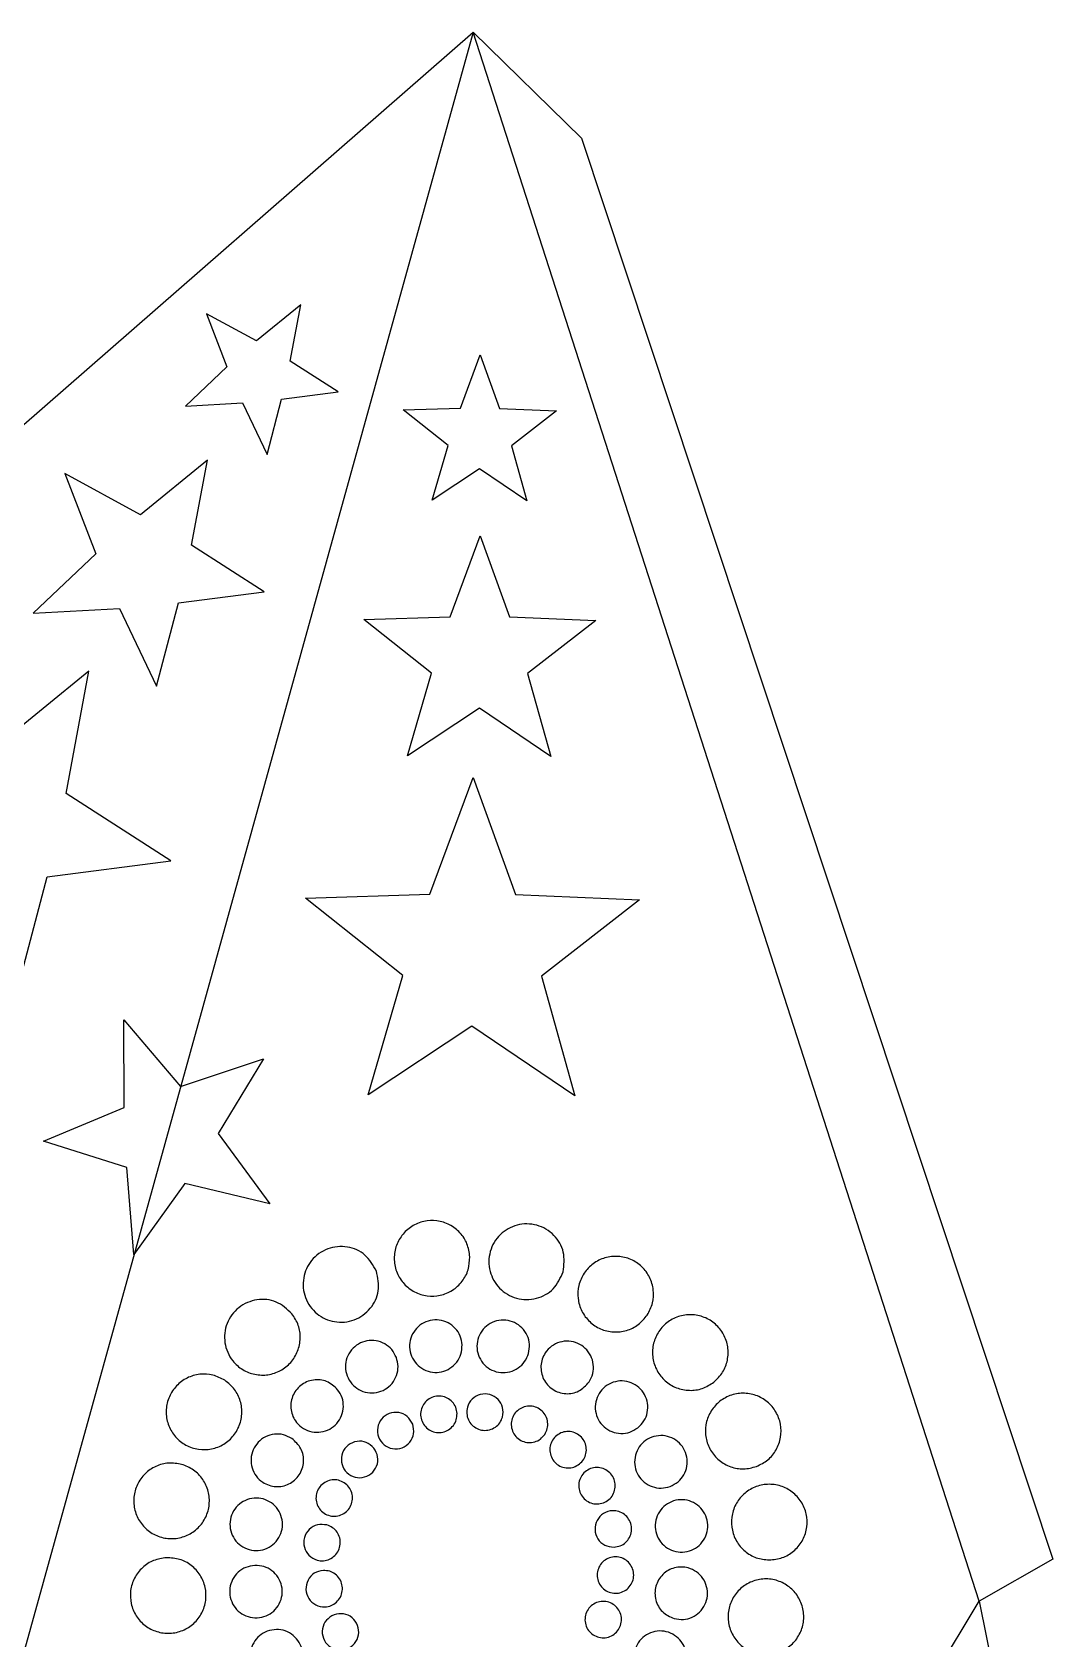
# Model space of a CAD drawing. Extents: x -494 to 784, y 11 to 1214.
# Drawn here: x 221.8 to 495.7, y 782.6 to 1213.8 of the extents above; entities that cross this region are included whole.
import ezdxf

# ---------------------------------------------------------------- set-up
doc = ezdxf.new("R2010")
doc.units = 0
doc.layers.add('Layer_1', color=7, linetype='CONTINUOUS')

msp = doc.modelspace()

# ---------------------------------------------------------------- linework, layer by layer
at = {"layer": 'Layer_1', "color": 7}
for p, q in [((6.826574, 922.74871), (340.093004, 1213.844938)), ((340.093004, 1213.844938), (369.14879, 1185.378171)), ((369.14879, 1185.378171), (495.65644, 804.021353)), ((293.854864, 1140.62876), (281.985014, 1130.952316)), ((291.044528, 1125.574559), (293.854864, 1140.62876)), ((281.985014, 1130.952316), (268.536063, 1138.277115)), ((268.536063, 1138.277115), (274.070924, 1123.998029)), ((303.915357, 1117.275845), (291.044528, 1125.574559)), ((336.681631, 1112.920335), (342.024984, 1127.272182)), ((342.024984, 1127.272182), (347.216905, 1112.864862)), ((274.070924, 1123.998029), (262.948681, 1113.470801)), ((288.72952, 1115.296637), (303.915357, 1117.275845)), ((262.948681, 1113.470801), (278.239261, 1114.322286)), ((278.239261, 1114.322286), (284.814279, 1100.491305)), ((284.814279, 1100.491305), (288.72952, 1115.296637)), ((321.375065, 1112.434629), (336.681631, 1112.920335)), ((347.216905, 1112.864862), (362.517511, 1112.218004)), ((333.3733, 1102.91784), (321.375065, 1112.434629)), ((362.517511, 1112.218004), (350.419724, 1102.828086)), ((329.105242, 1088.210337), (333.3733, 1102.91784)), ((350.419724, 1102.828086), (354.532664, 1088.076458)), ((250.874695, 1084.319533), (230.550668, 1095.388755)), ((230.550668, 1095.388755), (238.914938, 1073.810228)), ((268.812388, 1098.942555), (250.874695, 1084.319533)), ((264.565414, 1076.192678), (268.812388, 1098.942555)), ((341.863903, 1096.680489), (329.105242, 1088.210337)), ((354.532664, 1088.076458), (341.863903, 1096.680489)), ((333.9498, 1056.953823), (342.024664, 1078.642305)), ((342.024664, 1078.642305), (349.870684, 1056.869993)), ((238.914938, 1073.810228), (222.107028, 1057.901504)), ((284.015784, 1063.651678), (264.565414, 1076.192678)), ((261.066978, 1060.660703), (284.015784, 1063.651678)), ((222.107028, 1057.901504), (245.21412, 1059.188267)), ((245.21412, 1059.188267), (255.150274, 1038.286917)), ((255.150274, 1038.286917), (261.066978, 1060.660703)), ((310.818548, 1056.219827), (333.9498, 1056.953823)), ((349.870684, 1056.869993), (372.992928, 1055.892463)), ((328.950257, 1041.838075), (310.818548, 1056.219827)), ((372.992928, 1055.892463), (354.710778, 1041.702438)), ((237.036962, 1042.354308), (211.164398, 1021.262684)), ((230.911309, 1009.540854), (237.036962, 1042.354308)), ((322.500377, 1019.612127), (328.950257, 1041.838075)), ((354.710778, 1041.702438), (360.926244, 1019.409807)), ((341.781239, 1032.412203), (322.500377, 1019.612127)), ((360.926244, 1019.409807), (341.781239, 1032.412203)), ((328.475031, 982.488453), (340.121871, 1013.770996)), ((340.121871, 1013.770996), (351.438635, 982.36754)), ((258.965695, 991.45225), (230.911309, 1009.540854)), ((225.865314, 987.138195), (258.965695, 991.45225)), ((217.331313, 954.867198), (225.865314, 987.138195)), ((295.111498, 981.429768), (328.475031, 982.488453)), ((321.263902, 960.686141), (295.111498, 981.429768)), ((351.438635, 982.36754), (384.789175, 980.957592)), ((384.789175, 980.957592), (358.419781, 960.490504)), ((311.960869, 928.62838), (321.263902, 960.686141)), ((358.419781, 960.490504), (367.384703, 928.336563)), ((246.52023, 925.245017), (246.363305, 948.705199)), ((246.363305, 948.705199), (261.637633, 930.897907)), ((339.770764, 947.090664), (311.960869, 928.62838)), ((367.384703, 928.336563), (339.770764, 947.090664)), ((261.637633, 930.897907), (283.901101, 938.296748)), ((283.901101, 938.296748), (271.685385, 918.267241)), ((224.86446, 916.221025), (246.52023, 925.245017)), ((247.224912, 909.120675), (224.86446, 916.221025)), ((271.685385, 918.267241), (285.60189, 899.379792)), ((249.115239, 885.736246), (247.224912, 909.120675)), ((262.777832, 904.808169), (249.115239, 885.736246)), ((285.60189, 899.379792), (262.777832, 904.808169)), ((339.230165, 885.176254), (339.230165, 885.176254)), ((314.159833, 881.299601), (314.159833, 881.299601)), ((364.271427, 881.116041), (364.271427, 881.116041)), ((291.514468, 869.865493), (291.514468, 869.865493)), ((386.832402, 869.51634), (386.832402, 869.51634)), ((337.161309, 861.487636), (337.161309, 861.487636)), ((354.983643, 859.226139), (354.983643, 859.226139)), ((319.51242, 858.131073), (319.51242, 858.131073)), ((273.510792, 851.993243), (273.510792, 851.993243)), ((371.234839, 851.567885), (371.234839, 851.567885)), ((404.704665, 851.512656), (404.704665, 851.512656)), ((303.764549, 849.484957), (303.764549, 849.484957)), ((335.809697, 843.090137), (335.809697, 843.090137)), ((348.013041, 842.146738), (348.013041, 842.146738)), ((323.912099, 840.216341), (323.912099, 840.216341)), ((359.327588, 837.478462), (359.327588, 837.478462)), ((384.324127, 839.262574), (384.324127, 839.262574)), ((291.459244, 836.395681), (291.459244, 836.395681)), ((313.484852, 833.806609), (313.484852, 833.806609)), ((261.911114, 829.432259), (261.911114, 829.432259)), ((368.645789, 829.542279), (368.645789, 829.542279)), ((416.138767, 828.867309), (416.138767, 828.867309)), ((305.548675, 824.488425), (305.548675, 824.488425)), ((283.801016, 820.144475), (283.801016, 820.144475)), ((392.970242, 823.514723), (392.970242, 823.514723)), ((375.055499, 819.11504), (375.055499, 819.11504)), ((300.880397, 813.173878), (300.880397, 813.173878)), ((377.929315, 807.217412), (377.929315, 807.217412)), ((257.850845, 804.390997), (257.850845, 804.390997)), ((281.539485, 802.322141), (281.539485, 802.322141)), ((396.326804, 805.865799), (396.326804, 805.865799)), ((420.015441, 803.796944), (420.015441, 803.796944)), ((495.65644, 804.021353), (475.867822, 792.693276)), ((299.936995, 800.970529), (299.936995, 800.970529)), ((376.985909, 795.014089), (376.985909, 795.014089)), ((475.867822, 792.693276), (481.878715, 763.403903)), ((302.810813, 789.072917), (302.810813, 789.072917)), ((394.065301, 788.043489), (394.065301, 788.043489)), ((284.896071, 784.673233), (284.896071, 784.673233)), ((372.317631, 783.699543), (372.317631, 783.699543))]:
    msp.add_line(p, q, dxfattribs=at)
at = {"layer": 'Layer_1', "color": 3}
for p, q in [((340.093007, 1213.844937), (7.729113, 15.183946)), ((475.867821, 792.693271), (340.093007, 1213.844937)), ((7.729113, 15.183946), (475.867821, 792.693271))]:
    msp.add_line(p, q, dxfattribs=at)
at = {"layer": 'Layer_1', "color": 7}
for points, knots in [([(339.230165, 885.176254), (339.160826, 883.985495), (339.023141, 881.621019), (337.292735, 878.428655), (334.661148, 875.996432), (331.330866, 874.621915), (327.740178, 874.464991), (324.307421, 875.543942), (321.454758, 877.736487), (319.52276, 880.768793), (318.740986, 884.280815), (319.213392, 887.847649), (320.873488, 891.03694), (323.523998, 893.46999), (326.84954, 894.8443), (330.440228, 895.001224), (333.877725, 893.922479), (336.711465, 891.729108), (338.713774, 888.699875), (339.05721, 886.356424), (339.230165, 885.176254)], [0, 0, 0, 0, 3.541725, 7.032762, 10.574487, 14.116211, 17.607249, 21.148973, 24.690698, 28.181735, 31.72346, 35.265185, 38.756222, 42.297947, 45.839672, 49.330709, 52.872433, 56.414158, 59.905195, 63.44692, 63.44692, 63.44692, 63.44692]), ([(364.271427, 881.116041), (363.524563, 879.466481), (362.052986, 876.216286), (357.122317, 873.556043), (351.658946, 873.578644), (346.910721, 876.387507), (344.210848, 881.163541), (344.244074, 886.669211), (347.050826, 891.40584), (351.824681, 894.109564), (357.341378, 894.072176), (362.036276, 891.2781), (364.892964, 886.458584), (364.480675, 882.914671), (364.271427, 881.116041)], [0, 0, 0, 0, 5.306629, 10.455864, 15.762493, 21.069121, 26.218357, 31.524985, 36.831614, 41.980849, 47.287478, 52.594107, 57.743342, 63.049971, 63.049971, 63.049971, 63.049971]), ([(314.159833, 881.299601), (314.525195, 879.526083), (315.245081, 876.031649), (312.819736, 870.981293), (308.386491, 867.788289), (302.894089, 867.269771), (297.902564, 869.546718), (294.693292, 874.020428), (294.179882, 879.502209), (296.452803, 884.495569), (300.937881, 887.707955), (306.37845, 888.207091), (311.522399, 885.98714), (313.27191, 882.877716), (314.159833, 881.299601)], [0, 0, 0, 0, 5.306628, 10.455864, 15.762492, 21.069121, 26.218356, 31.524985, 36.831613, 41.980849, 47.287477, 52.594106, 57.743341, 63.04997, 63.04997, 63.04997, 63.04997]), ([(386.832402, 869.51634), (386.076395, 868.593752), (384.575201, 866.76178), (381.298848, 865.19621), (377.740225, 864.775309), (374.23805, 865.620792), (371.240884, 867.604391), (369.097917, 870.495005), (368.07881, 873.945565), (368.298135, 877.534352), (369.729982, 880.835152), (372.208699, 883.443108), (375.426363, 885.047519), (379.000782, 885.457967), (382.499001, 884.615102), (385.496166, 882.631503), (387.643089, 879.73827), (388.646401, 876.298165), (388.485765, 872.670536), (387.386165, 870.572778), (386.832402, 869.51634)], [0, 0, 0, 0, 3.541725, 7.032762, 10.574487, 14.116211, 17.607249, 21.148973, 24.690698, 28.181735, 31.72346, 35.265185, 38.756222, 42.297947, 45.839672, 49.330709, 52.872433, 56.414158, 59.905195, 63.44692, 63.44692, 63.44692, 63.44692]), ([(291.514468, 869.865493), (292.158282, 868.861393), (293.436697, 866.867562), (293.913194, 863.267778), (293.21382, 859.753258), (291.327486, 856.683771), (288.5148, 854.446224), (285.103434, 853.30154), (281.506893, 853.398034), (278.161319, 854.717684), (275.015364, 857.487893), (273.064929, 861.983488), (273.687268, 867.432837), (276.959138, 871.874507), (281.979457, 874.030296), (287.557576, 873.508603), (290.182334, 871.091989), (291.514468, 869.865493)], [0, 0, 0, 0, 3.541724, 7.032761, 10.574486, 14.11621, 17.607247, 21.148972, 24.690696, 28.181733, 31.723457, 37.030086, 42.179321, 47.48595, 52.792578, 57.941814, 63.248442, 63.248442, 63.248442, 63.248442]), ([(337.161309, 861.487636), (337.113157, 860.66072), (337.017543, 859.018723), (335.815872, 856.801803), (333.988381, 855.112759), (331.675685, 854.158234), (329.182152, 854.049259), (326.798293, 854.798531), (324.817277, 856.321131), (323.475611, 858.426899), (322.932713, 860.865803), (323.260773, 863.342771), (324.413617, 865.557557), (326.254249, 867.247175), (328.563653, 868.201556), (331.057187, 868.310531), (333.444337, 867.561403), (335.412212, 866.038229), (336.802704, 863.934594), (337.041201, 862.307199), (337.161309, 861.487636)], [0, 0, 0, 0, 2.459531, 4.883862, 7.343393, 9.802924, 12.227256, 14.686787, 17.146318, 19.570649, 22.03018, 24.489711, 26.914042, 29.373573, 31.833104, 34.257436, 36.716967, 39.176498, 41.600829, 44.06036, 44.06036, 44.06036, 44.06036]), ([(354.983643, 859.226139), (354.682317, 858.454575), (354.083977, 856.922489), (352.256054, 855.18541), (349.996063, 854.14376), (347.501595, 853.950614), (345.096428, 854.617517), (343.060781, 856.06677), (341.647233, 858.127016), (341.021951, 860.544318), (341.259287, 863.031619), (342.336716, 865.285979), (344.117542, 867.036117), (346.390208, 868.074252), (348.881502, 868.268278), (351.286668, 867.601375), (353.32549, 866.151242), (354.726363, 864.09451), (355.398741, 861.66415), (355.122672, 860.042705), (354.983643, 859.226139)], [0, 0, 0, 0, 2.459531, 4.883862, 7.343393, 9.802924, 12.227256, 14.686787, 17.146318, 19.570649, 22.03018, 24.489711, 26.914042, 29.373573, 31.833104, 34.257436, 36.716967, 39.176498, 41.600829, 44.06036, 44.06036, 44.06036, 44.06036]), ([(404.704665, 851.512656), (403.700564, 850.868842), (401.706733, 849.590427), (398.106949, 849.113931), (394.592432, 849.813305), (391.522934, 851.699638), (389.285427, 854.512328), (388.140593, 857.923678), (388.237645, 861.520276), (389.555232, 864.86564), (391.937003, 867.562423), (395.100304, 869.276771), (398.656275, 869.808343), (402.182584, 869.094146), (405.249129, 867.211525), (407.486636, 864.398836), (408.634423, 860.983773), (408.525579, 857.401998), (407.251806, 854.001558), (405.557782, 852.346267), (404.704665, 851.512656)], [0, 0, 0, 0, 3.541724, 7.032761, 10.574486, 14.11621, 17.607247, 21.148972, 24.690696, 28.181733, 31.723457, 35.265182, 38.756219, 42.297943, 45.839668, 49.330704, 52.872429, 56.414153, 59.90519, 63.446915, 63.446915, 63.446915, 63.446915]), ([(319.51242, 858.131073), (319.722156, 857.32975), (320.138626, 855.738571), (319.680835, 853.258818), (318.46473, 851.087716), (316.560191, 849.465246), (314.222375, 848.591061), (311.723652, 848.567008), (309.369085, 849.40292), (307.442367, 850.991027), (306.172378, 853.142798), (305.718956, 855.59991), (306.13097, 858.062545), (307.359394, 860.238254), (309.260848, 861.85957), (311.598664, 862.733755), (314.100472, 862.758962), (316.442719, 861.918443), (318.415215, 860.347454), (319.144932, 858.873408), (319.51242, 858.131073)], [0, 0, 0, 0, 2.459531, 4.883862, 7.343393, 9.802924, 12.227256, 14.686787, 17.146318, 19.570649, 22.03018, 24.489711, 26.914042, 29.373573, 31.833104, 34.257436, 36.716967, 39.176498, 41.600829, 44.06036, 44.06036, 44.06036, 44.06036]), ([(371.234839, 851.567885), (370.387577, 850.638695), (368.718184, 848.807873), (364.890864, 848.109028), (361.28722, 849.296251), (358.754661, 852.170764), (357.993991, 855.902904), (359.070939, 859.131105), (361.079474, 861.238118), (363.313983, 862.353733), (365.796213, 862.638376), (368.225533, 862.053158), (370.306897, 860.675631), (371.797816, 858.666449), (372.494561, 856.277485), (372.383007, 853.758299), (371.619396, 852.301523), (371.234839, 851.567885)], [0, 0, 0, 0, 3.685159, 7.261017, 10.946176, 14.631335, 18.207193, 21.892352, 24.351883, 26.776214, 29.235745, 31.695276, 34.119608, 36.579139, 39.03867, 41.463001, 43.922532, 43.922532, 43.922532, 43.922532]), ([(273.510792, 851.993243), (274.43338, 851.237236), (276.265352, 849.736041), (277.830921, 846.459689), (278.251823, 842.901065), (277.40634, 839.39889), (275.42274, 836.401725), (272.532126, 834.258758), (269.081567, 833.23965), (265.49278, 833.458976), (262.191979, 834.890823), (259.584024, 837.369539), (257.979613, 840.587204), (257.569165, 844.161622), (258.41203, 847.659842), (260.395629, 850.657007), (263.288861, 852.80393), (266.728967, 853.807242), (270.356596, 853.646605), (272.454353, 852.547005), (273.510792, 851.993243)], [0, 0, 0, 0, 3.541725, 7.032762, 10.574487, 14.116211, 17.607249, 21.148973, 24.690698, 28.181735, 31.72346, 35.265185, 38.756222, 42.297947, 45.839672, 49.330709, 52.872433, 56.414158, 59.905195, 63.44692, 63.44692, 63.44692, 63.44692]), ([(303.764549, 849.484957), (304.211642, 848.787665), (305.099431, 847.40306), (305.430331, 844.903211), (304.944655, 842.462571), (303.6347, 840.330983), (301.681446, 838.777131), (299.312442, 837.982211), (296.814844, 838.049221), (294.491528, 838.965645), (292.306837, 840.889401), (290.952368, 844.011342), (291.384548, 847.795613), (293.656681, 850.880106), (297.143013, 852.377182), (301.016707, 852.014895), (302.839456, 850.33669), (303.764549, 849.484957)], [0, 0, 0, 0, 2.459531, 4.883862, 7.343393, 9.802924, 12.227256, 14.686787, 17.146318, 19.570649, 22.03018, 25.715339, 29.291197, 32.976356, 36.661515, 40.237373, 43.922532, 43.922532, 43.922532, 43.922532]), ([(384.324127, 839.262574), (383.626835, 838.81548), (382.24223, 837.927692), (379.74238, 837.596792), (377.301742, 838.082468), (375.170147, 839.392422), (373.616322, 841.345679), (372.821298, 843.714672), (372.888696, 846.21231), (373.803687, 848.53548), (375.457694, 850.408245), (377.654432, 851.598765), (380.123856, 851.967913), (382.572682, 851.471942), (384.702227, 850.164567), (386.256051, 848.21131), (387.053126, 845.839738), (386.977539, 843.352395), (386.092975, 840.990977), (384.916569, 839.84147), (384.324127, 839.262574)], [0, 0, 0, 0, 2.459531, 4.883862, 7.343393, 9.802924, 12.227256, 14.686787, 17.146318, 19.570649, 22.03018, 24.489711, 26.914042, 29.373573, 31.833104, 34.257436, 36.716967, 39.176498, 41.600829, 44.06036, 44.06036, 44.06036, 44.06036]), ([(335.809697, 843.090137), (335.776258, 842.51589), (335.709859, 841.375614), (334.875365, 839.836086), (333.606274, 838.663139), (332.000236, 838.000274), (330.268615, 837.924597), (328.613157, 838.444925), (327.237452, 839.502286), (326.30574, 840.964625), (325.928727, 842.658309), (326.156546, 844.378425), (326.957132, 845.916471), (328.235349, 847.089817), (329.839102, 847.752582), (331.570723, 847.828259), (333.228466, 847.308031), (334.595046, 846.250271), (335.560666, 844.789414), (335.726289, 843.659278), (335.809697, 843.090137)], [0, 0, 0, 0, 1.708008, 3.391571, 5.099579, 6.807587, 8.49115, 10.199158, 11.907166, 13.590729, 15.298737, 17.006745, 18.690308, 20.398316, 22.106324, 23.789887, 25.497895, 27.205903, 28.889466, 30.597474, 30.597474, 30.597474, 30.597474]), ([(348.013041, 842.146738), (347.803786, 841.61093), (347.388272, 840.546981), (346.118881, 839.340677), (344.549442, 838.617307), (342.817176, 838.483182), (341.146907, 838.946296), (339.733318, 839.95277), (338.751485, 841.383317), (338.318007, 843.062666), (338.50705, 845.07531), (339.708139, 847.110601), (342.010617, 848.412475), (344.670987, 848.394992), (346.935136, 847.047393), (348.312778, 844.723204), (348.113951, 843.014136), (348.013041, 842.146738)], [0, 0, 0, 0, 1.708008, 3.391571, 5.099579, 6.807587, 8.49115, 10.199158, 11.907166, 13.590729, 15.298737, 17.857875, 20.34111, 22.900249, 25.459387, 27.942622, 30.50176, 30.50176, 30.50176, 30.50176]), ([(416.138767, 828.867309), (414.984861, 828.565289), (412.693564, 827.965573), (409.12272, 828.624792), (405.996334, 830.375982), (403.659977, 833.118519), (402.401151, 836.484974), (402.366514, 840.083134), (403.570227, 843.473711), (405.857101, 846.248184), (408.955651, 848.076969), (412.493892, 848.729896), (416.040086, 848.136597), (419.173107, 846.367665), (421.507802, 843.629572), (422.766629, 840.263117), (422.802926, 836.660513), (421.59258, 833.287678), (419.330355, 830.447285), (417.20773, 829.396492), (416.138767, 828.867309)], [0, 0, 0, 0, 3.541724, 7.032761, 10.574486, 14.11621, 17.607247, 21.148972, 24.690696, 28.181733, 31.723457, 35.265182, 38.756219, 42.297943, 45.839668, 49.330704, 52.872429, 56.414153, 59.90519, 63.446915, 63.446915, 63.446915, 63.446915]), ([(323.912099, 840.216341), (324.088296, 839.361057), (324.435463, 837.675855), (323.265833, 835.240305), (321.127887, 833.700469), (318.479159, 833.450412), (316.07198, 834.548477), (314.524298, 836.705937), (314.276705, 839.349543), (315.372828, 841.757606), (317.535771, 843.30679), (320.159503, 843.5475), (322.640188, 842.476921), (323.483895, 840.977392), (323.912099, 840.216341)], [0, 0, 0, 0, 2.559138, 5.042373, 7.601511, 10.16065, 12.643885, 15.203023, 17.762161, 20.245396, 22.804534, 25.363672, 27.846907, 30.406045, 30.406045, 30.406045, 30.406045]), ([(359.327588, 837.478462), (358.963001, 837.033541), (358.239046, 836.150066), (356.659014, 835.395066), (354.942857, 835.192085), (353.253922, 835.599821), (351.80853, 836.556418), (350.775077, 837.950426), (350.28361, 839.614469), (350.38938, 841.345173), (351.079893, 842.936994), (352.275262, 844.194689), (353.82699, 844.968421), (355.550765, 845.166361), (357.237792, 844.759886), (358.683184, 843.803289), (359.718544, 842.408019), (360.202394, 840.749018), (360.124927, 838.999582), (359.594641, 837.987932), (359.327588, 837.478462)], [0, 0, 0, 0, 1.708008, 3.391571, 5.099579, 6.807587, 8.49115, 10.199158, 11.907166, 13.590729, 15.298737, 17.006745, 18.690308, 20.398316, 22.106324, 23.789887, 25.497895, 27.205903, 28.889466, 30.597474, 30.597474, 30.597474, 30.597474]), ([(291.459244, 836.395681), (292.388434, 835.548419), (294.219256, 833.879026), (294.918101, 830.051706), (293.730878, 826.448062), (290.856365, 823.915503), (287.124225, 823.154833), (283.896024, 824.231781), (281.789011, 826.240316), (280.673397, 828.474825), (280.388753, 830.957055), (280.973971, 833.386375), (282.351498, 835.467739), (284.36068, 836.958658), (286.749644, 837.655403), (289.26883, 837.543849), (290.725606, 836.780238), (291.459244, 836.395681)], [0, 0, 0, 0, 3.685159, 7.261017, 10.946176, 14.631335, 18.207193, 21.892352, 24.351883, 26.776214, 29.235745, 31.695276, 34.119608, 36.579139, 39.03867, 41.463001, 43.922532, 43.922532, 43.922532, 43.922532]), ([(368.645789, 829.542279), (368.161559, 829.231798), (367.200027, 828.615279), (365.46402, 828.385487), (363.769133, 828.722762), (362.288858, 829.632452), (361.209813, 830.98888), (360.657713, 832.634015), (360.704517, 834.368486), (361.339928, 835.981798), (362.488544, 837.28233), (364.014056, 838.109079), (365.728934, 838.365432), (367.429508, 838.021008), (368.908359, 837.113108), (369.987404, 835.75668), (370.540928, 834.109755), (370.488437, 832.382433), (369.874156, 830.74256), (369.057207, 829.944291), (368.645789, 829.542279)], [0, 0, 0, 0, 1.708008, 3.391571, 5.099579, 6.807587, 8.49115, 10.199158, 11.907166, 13.590729, 15.298737, 17.006745, 18.690308, 20.398316, 22.106324, 23.789887, 25.497895, 27.205903, 28.889466, 30.597474, 30.597474, 30.597474, 30.597474]), ([(392.970242, 823.514723), (392.168919, 823.304987), (390.57774, 822.888517), (388.097987, 823.346309), (385.926885, 824.562413), (384.304415, 826.466952), (383.43023, 828.804768), (383.406177, 831.303491), (384.242089, 833.658058), (385.830196, 835.584776), (387.981967, 836.854766), (390.439079, 837.308187), (392.901714, 836.896174), (395.077422, 835.667749), (396.698738, 833.766295), (397.572924, 831.428479), (397.598131, 828.926671), (396.757612, 826.584424), (395.186623, 824.611929), (393.712577, 823.882211), (392.970242, 823.514723)], [0, 0, 0, 0, 2.459531, 4.883862, 7.343393, 9.802924, 12.227256, 14.686787, 17.146318, 19.570649, 22.03018, 24.489711, 26.914042, 29.373573, 31.833104, 34.257436, 36.716967, 39.176498, 41.600829, 44.06036, 44.06036, 44.06036, 44.06036]), ([(313.484852, 833.806609), (313.916723, 833.047632), (314.767655, 831.552191), (314.407897, 828.87441), (312.850425, 826.749277), (310.408607, 825.692956), (307.779923, 825.993418), (305.641298, 827.567025), (304.588904, 830.004733), (304.887246, 832.633659), (306.465603, 834.775405), (308.886536, 835.815112), (311.576635, 835.563506), (312.842429, 834.398089), (313.484852, 833.806609)], [0, 0, 0, 0, 2.559138, 5.042373, 7.601511, 10.16065, 12.643885, 15.203023, 17.762161, 20.245396, 22.804534, 25.363672, 27.846907, 30.406045, 30.406045, 30.406045, 30.406045]), ([(261.911114, 829.432259), (263.022166, 828.998349), (265.228369, 828.136739), (267.729763, 825.50453), (269.229739, 822.250144), (269.507869, 818.658109), (268.547529, 815.19467), (266.460605, 812.263339), (263.49385, 810.227829), (260.012935, 809.327423), (256.431223, 809.669187), (253.184944, 811.220684), (250.664746, 813.785074), (249.169831, 817.057713), (248.890434, 820.645176), (249.850774, 824.108615), (251.938965, 827.044518), (254.900659, 829.061775), (258.400378, 830.03), (260.735259, 829.632461), (261.911114, 829.432259)], [0, 0, 0, 0, 3.541724, 7.032761, 10.574486, 14.11621, 17.607247, 21.148972, 24.690696, 28.181733, 31.723457, 35.265182, 38.756219, 42.297943, 45.839668, 49.330704, 52.872429, 56.414153, 59.90519, 63.446915, 63.446915, 63.446915, 63.446915]), ([(375.055499, 819.11504), (374.499025, 818.96939), (373.394039, 818.680175), (371.671989, 818.998086), (370.164279, 819.842602), (369.037564, 821.165199), (368.43049, 822.788683), (368.413787, 824.523907), (368.994281, 826.159023), (370.097133, 827.497022), (371.591419, 828.378959), (373.297747, 828.693835), (375.00791, 828.407715), (376.518819, 827.554642), (377.644733, 826.234188), (378.251806, 824.610704), (378.269311, 822.873337), (377.685618, 821.246777), (376.594653, 819.876988), (375.57101, 819.37024), (375.055499, 819.11504)], [0, 0, 0, 0, 1.708008, 3.391571, 5.099579, 6.807587, 8.49115, 10.199158, 11.907166, 13.590729, 15.298737, 17.006745, 18.690308, 20.398316, 22.106324, 23.789887, 25.497895, 27.205903, 28.889466, 30.597474, 30.597474, 30.597474, 30.597474]), ([(305.548675, 824.488425), (305.993596, 824.123838), (306.87707, 823.399883), (307.632071, 821.819852), (307.835052, 820.103694), (307.427315, 818.414759), (306.470718, 816.969367), (305.07671, 815.935915), (303.412668, 815.444447), (301.681964, 815.550217), (300.090142, 816.24073), (298.832448, 817.436099), (298.058715, 818.987827), (297.860776, 820.711602), (298.26725, 822.398629), (299.223847, 823.844021), (300.619117, 824.879381), (302.278119, 825.363232), (304.027554, 825.285764), (305.039204, 824.755479), (305.548675, 824.488425)], [0, 0, 0, 0, 1.708008, 3.391571, 5.099579, 6.807587, 8.49115, 10.199158, 11.907166, 13.590729, 15.298737, 17.006745, 18.690308, 20.398316, 22.106324, 23.789887, 25.497895, 27.205903, 28.889466, 30.597474, 30.597474, 30.597474, 30.597474]), ([(420.015441, 803.796944), (418.824682, 803.866283), (416.460206, 804.003968), (413.267842, 805.734375), (410.835619, 808.365962), (409.461102, 811.696243), (409.304178, 815.286931), (410.383129, 818.719689), (412.575674, 821.572352), (415.60798, 823.50435), (419.120002, 824.286123), (422.686836, 823.813718), (425.876127, 822.153622), (428.309177, 819.503111), (429.683487, 816.177569), (429.840411, 812.586881), (428.761666, 809.149385), (426.568295, 806.315645), (423.539062, 804.313336), (421.195611, 803.9699), (420.015441, 803.796944)], [0, 0, 0, 0, 3.541725, 7.032762, 10.574487, 14.116211, 17.607249, 21.148973, 24.690698, 28.181735, 31.72346, 35.265185, 38.756222, 42.297947, 45.839672, 49.330709, 52.872433, 56.414158, 59.905195, 63.44692, 63.44692, 63.44692, 63.44692]), ([(283.801016, 820.144475), (284.57258, 819.843149), (286.104666, 819.244808), (287.841745, 817.416885), (288.883395, 815.156895), (289.07654, 812.662426), (288.409637, 810.25726), (286.960385, 808.221613), (284.900138, 806.808064), (282.482836, 806.182783), (279.995536, 806.420119), (277.741175, 807.497547), (275.991037, 809.278374), (274.952902, 811.55104), (274.758876, 814.042334), (275.425779, 816.4475), (276.875912, 818.486321), (278.932644, 819.887195), (281.363005, 820.559573), (282.98445, 820.283504), (283.801016, 820.144475)], [0, 0, 0, 0, 2.459531, 4.883862, 7.343393, 9.802924, 12.227256, 14.686787, 17.146318, 19.570649, 22.03018, 24.489711, 26.914042, 29.373573, 31.833104, 34.257436, 36.716967, 39.176498, 41.600829, 44.06036, 44.06036, 44.06036, 44.06036]), ([(396.326804, 805.865799), (395.499888, 805.913951), (393.857891, 806.009566), (391.640971, 807.211237), (389.951928, 809.038728), (388.997402, 811.351424), (388.888427, 813.844957), (389.637699, 816.228816), (391.160299, 818.209832), (393.266067, 819.551497), (395.704971, 820.094396), (398.181939, 819.766336), (400.396725, 818.613492), (402.086343, 816.77286), (403.040725, 814.463455), (403.1497, 811.969922), (402.400572, 809.582772), (400.877397, 807.614897), (398.773763, 806.224405), (397.146367, 805.985908), (396.326804, 805.865799)], [0, 0, 0, 0, 2.459531, 4.883862, 7.343393, 9.802924, 12.227256, 14.686787, 17.146318, 19.570649, 22.03018, 24.489711, 26.914042, 29.373573, 31.833104, 34.257436, 36.716967, 39.176498, 41.600829, 44.06036, 44.06036, 44.06036, 44.06036]), ([(377.929315, 807.217412), (377.06144, 807.314137), (375.351433, 807.504719), (373.396558, 809.369716), (372.59261, 811.878912), (373.17381, 814.475079), (374.960098, 816.425837), (377.213351, 817.13849), (379.216959, 816.870109), (380.755823, 816.070099), (381.928947, 814.791727), (382.591772, 813.188015), (382.667433, 811.456384), (382.14721, 809.798644), (381.089448, 808.432063), (379.628591, 807.466443), (378.498455, 807.30082), (377.929315, 807.217412)], [0, 0, 0, 0, 2.559138, 5.042373, 7.601512, 10.16065, 12.643885, 15.203023, 16.911031, 18.594595, 20.302602, 22.01061, 23.694174, 25.402181, 27.110189, 28.793753, 30.50176, 30.50176, 30.50176, 30.50176]), ([(300.880397, 813.173878), (301.416205, 812.964623), (302.480154, 812.549109), (303.686459, 811.279718), (304.409828, 809.710279), (304.543953, 807.978013), (304.080839, 806.307745), (303.074365, 804.894155), (301.643818, 803.912322), (299.964469, 803.478844), (297.951825, 803.667887), (295.916534, 804.868976), (294.61466, 807.171454), (294.632143, 809.831824), (295.979742, 812.095973), (298.303931, 813.473615), (300.012999, 813.274788), (300.880397, 813.173878)], [0, 0, 0, 0, 1.708008, 3.391571, 5.099579, 6.807587, 8.49115, 10.199158, 11.907166, 13.590729, 15.298737, 17.857875, 20.34111, 22.900249, 25.459387, 27.942622, 30.50176, 30.50176, 30.50176, 30.50176]), ([(257.850845, 804.390997), (259.041604, 804.321658), (261.406081, 804.183972), (264.598445, 802.453566), (267.030668, 799.821979), (268.405185, 796.491697), (268.562109, 792.901009), (267.483157, 789.468252), (265.290612, 786.615589), (262.258306, 784.683591), (258.746284, 783.901817), (255.179451, 784.374223), (251.990159, 786.034319), (249.557109, 788.68483), (248.1828, 792.010372), (248.025876, 795.60106), (249.10462, 799.038556), (251.297992, 801.872296), (254.327225, 803.874605), (256.670675, 804.218041), (257.850845, 804.390997)], [0, 0, 0, 0, 3.541725, 7.032762, 10.574487, 14.116211, 17.607249, 21.148973, 24.690698, 28.181735, 31.72346, 35.265185, 38.756222, 42.297947, 45.839672, 49.330709, 52.872433, 56.414158, 59.905195, 63.44692, 63.44692, 63.44692, 63.44692]), ([(281.539485, 802.322141), (282.366401, 802.273989), (284.008398, 802.178374), (286.225318, 800.976703), (287.914362, 799.149212), (288.868887, 796.836517), (288.977862, 794.342984), (288.22859, 791.959124), (286.70599, 789.978109), (284.600222, 788.636443), (282.161318, 788.093545), (279.68435, 788.421605), (277.469564, 789.574449), (275.779946, 791.415081), (274.825565, 793.724485), (274.71659, 796.218019), (275.465718, 798.605169), (276.988892, 800.573044), (279.092527, 801.963536), (280.719922, 802.202033), (281.539485, 802.322141)], [0, 0, 0, 0, 2.459531, 4.883862, 7.343393, 9.802924, 12.227256, 14.686787, 17.146318, 19.570649, 22.03018, 24.489711, 26.914042, 29.373573, 31.833104, 34.257436, 36.716967, 39.176498, 41.600829, 44.06036, 44.06036, 44.06036, 44.06036]), ([(376.985909, 795.014089), (376.4501, 795.223344), (375.386152, 795.638858), (374.179847, 796.908249), (373.456479, 798.477687), (373.32235, 800.209957), (373.785477, 801.880211), (374.791902, 803.293855), (376.222629, 804.275486), (377.901311, 804.709709), (379.628603, 804.544893), (381.194131, 803.796679), (382.409505, 802.559994), (383.130432, 800.981753), (383.265173, 799.251688), (382.802046, 797.581433), (381.795009, 796.165585), (380.366722, 795.192756), (378.678972, 794.725827), (377.552968, 794.917541), (376.985909, 795.014089)], [0, 0, 0, 0, 1.708008, 3.391571, 5.099579, 6.807587, 8.49115, 10.199158, 11.907166, 13.590729, 15.298737, 17.006745, 18.690308, 20.398316, 22.106324, 23.789887, 25.497895, 27.205903, 28.889466, 30.597474, 30.597474, 30.597474, 30.597474]), ([(299.936995, 800.970529), (300.511242, 800.93709), (301.651518, 800.870691), (303.191045, 800.036197), (304.363994, 798.767106), (305.026854, 797.16107), (305.102548, 795.42944), (304.582157, 793.774018), (303.52503, 792.398177), (302.061826, 791.466967), (300.08927, 791.024817), (297.782436, 791.53818), (295.832776, 793.325666), (295.027303, 795.861231), (295.609286, 798.430996), (297.394006, 800.459424), (299.080868, 800.79846), (299.936995, 800.970529)], [0, 0, 0, 0, 1.708008, 3.391571, 5.099579, 6.807587, 8.49115, 10.199158, 11.907166, 13.590729, 15.298737, 17.857875, 20.34111, 22.900249, 25.459387, 27.942622, 30.50176, 30.50176, 30.50176, 30.50176]), ([(394.065301, 788.043489), (392.91977, 788.562147), (390.662684, 789.58408), (388.815337, 793.008122), (388.830865, 796.802263), (390.782086, 800.099144), (394.096501, 801.975878), (397.499499, 801.949209), (400.124058, 800.690082), (401.875572, 798.909681), (402.913336, 796.6369), (403.107461, 794.145637), (402.440532, 791.740462), (400.990406, 789.701643), (398.933672, 788.300769), (396.503312, 787.628391), (394.881867, 787.90446), (394.065301, 788.043489)], [0, 0, 0, 0, 3.685159, 7.261017, 10.946176, 14.631335, 18.207193, 21.892352, 24.351883, 26.776214, 29.235745, 31.695276, 34.119608, 36.579139, 39.03867, 41.463001, 43.922532, 43.922532, 43.922532, 43.922532]), ([(415.955197, 778.755707), (414.844145, 779.189617), (412.637942, 780.051227), (410.136548, 782.683435), (408.636572, 785.937822), (408.358442, 789.529856), (409.318782, 792.993295), (411.405706, 795.924627), (414.372461, 797.960137), (417.853376, 798.860542), (421.435088, 798.518778), (424.681367, 796.967282), (427.201565, 794.402892), (428.69648, 791.130253), (428.975877, 787.54279), (428.015537, 784.079351), (425.927346, 781.143448), (422.965652, 779.12619), (419.465933, 778.157966), (417.131052, 778.555505), (415.955197, 778.755707)], [0, 0, 0, 0, 3.541724, 7.032761, 10.574486, 14.11621, 17.607247, 21.148972, 24.690696, 28.181733, 31.723457, 35.265182, 38.756219, 42.297943, 45.839668, 49.330704, 52.872429, 56.414153, 59.90519, 63.446915, 63.446915, 63.446915, 63.446915]), ([(302.810813, 789.072917), (303.666098, 789.249114), (305.3513, 789.596281), (307.78685, 788.426651), (309.326686, 786.288705), (309.576744, 783.639977), (308.478679, 781.232798), (306.321218, 779.685116), (303.677612, 779.437523), (301.269548, 780.533646), (299.720365, 782.696589), (299.479655, 785.32032), (300.550233, 787.801006), (302.049763, 788.644713), (302.810813, 789.072917)], [0, 0, 0, 0, 2.559138, 5.042373, 7.601512, 10.16065, 12.643885, 15.203024, 17.762162, 20.245397, 22.804535, 25.363674, 27.846909, 30.406047, 30.406047, 30.406047, 30.406047]), ([(372.317631, 783.699543), (371.87271, 784.06413), (370.989235, 784.788085), (370.234235, 786.368116), (370.031254, 788.084274), (370.43899, 789.773208), (371.395587, 791.218601), (372.789595, 792.252053), (374.453638, 792.743521), (376.184342, 792.637751), (377.776163, 791.947238), (379.033858, 790.751869), (379.80759, 789.200141), (380.00553, 787.476366), (379.599055, 785.789339), (378.642458, 784.343947), (377.247188, 783.308587), (375.588187, 782.824736), (373.838751, 782.902204), (372.827101, 783.432489), (372.317631, 783.699543)], [0, 0, 0, 0, 1.708008, 3.391571, 5.099579, 6.807587, 8.49115, 10.199158, 11.907166, 13.590729, 15.298737, 17.006745, 18.690308, 20.398316, 22.106324, 23.789887, 25.497895, 27.205903, 28.889466, 30.597474, 30.597474, 30.597474, 30.597474]), ([(284.896071, 784.673233), (285.697394, 784.882969), (287.288573, 785.299439), (289.768326, 784.841648), (291.939428, 783.625544), (293.561898, 781.721004), (294.436083, 779.383188), (294.460136, 776.884466), (293.624225, 774.529898), (292.036118, 772.60318), (289.884347, 771.333191), (287.427235, 770.879769), (284.9646, 771.291783), (282.788891, 772.520207), (281.167575, 774.421661), (280.293389, 776.759477), (280.268182, 779.261285), (281.108701, 781.603532), (282.67969, 783.576028), (284.153736, 784.305745), (284.896071, 784.673233)], [0, 0, 0, 0, 2.459531, 4.883862, 7.343393, 9.802924, 12.227256, 14.686787, 17.146318, 19.570649, 22.03018, 24.489711, 26.914042, 29.373573, 31.833104, 34.257436, 36.716967, 39.176498, 41.600829, 44.06036, 44.06036, 44.06036, 44.06036]), ([(386.407064, 771.792286), (385.766378, 772.31729), (384.494175, 773.359786), (383.406974, 775.635031), (383.114681, 778.106297), (383.701822, 780.538363), (385.079322, 782.619728), (387.086692, 784.1079), (389.482914, 784.815613), (391.975127, 784.663304), (394.26735, 783.668966), (396.07843, 781.947635), (397.192605, 779.713146), (397.477638, 777.230911), (396.892315, 774.801592), (395.514815, 772.720227), (393.505626, 771.229309), (391.116664, 770.532564), (388.597478, 770.644117), (387.140702, 771.407728), (386.407064, 771.792286)], [0, 0, 0, 0, 2.459531, 4.883862, 7.343393, 9.802924, 12.227256, 14.686787, 17.146318, 19.570649, 22.03018, 24.489711, 26.914042, 29.373573, 31.833104, 34.257436, 36.716967, 39.176498, 41.600829, 44.06036, 44.06036, 44.06036, 44.06036])]:
    msp.add_open_spline(points, degree=3, knots=knots, dxfattribs=at)

doc.saveas('drawing.dxf')
